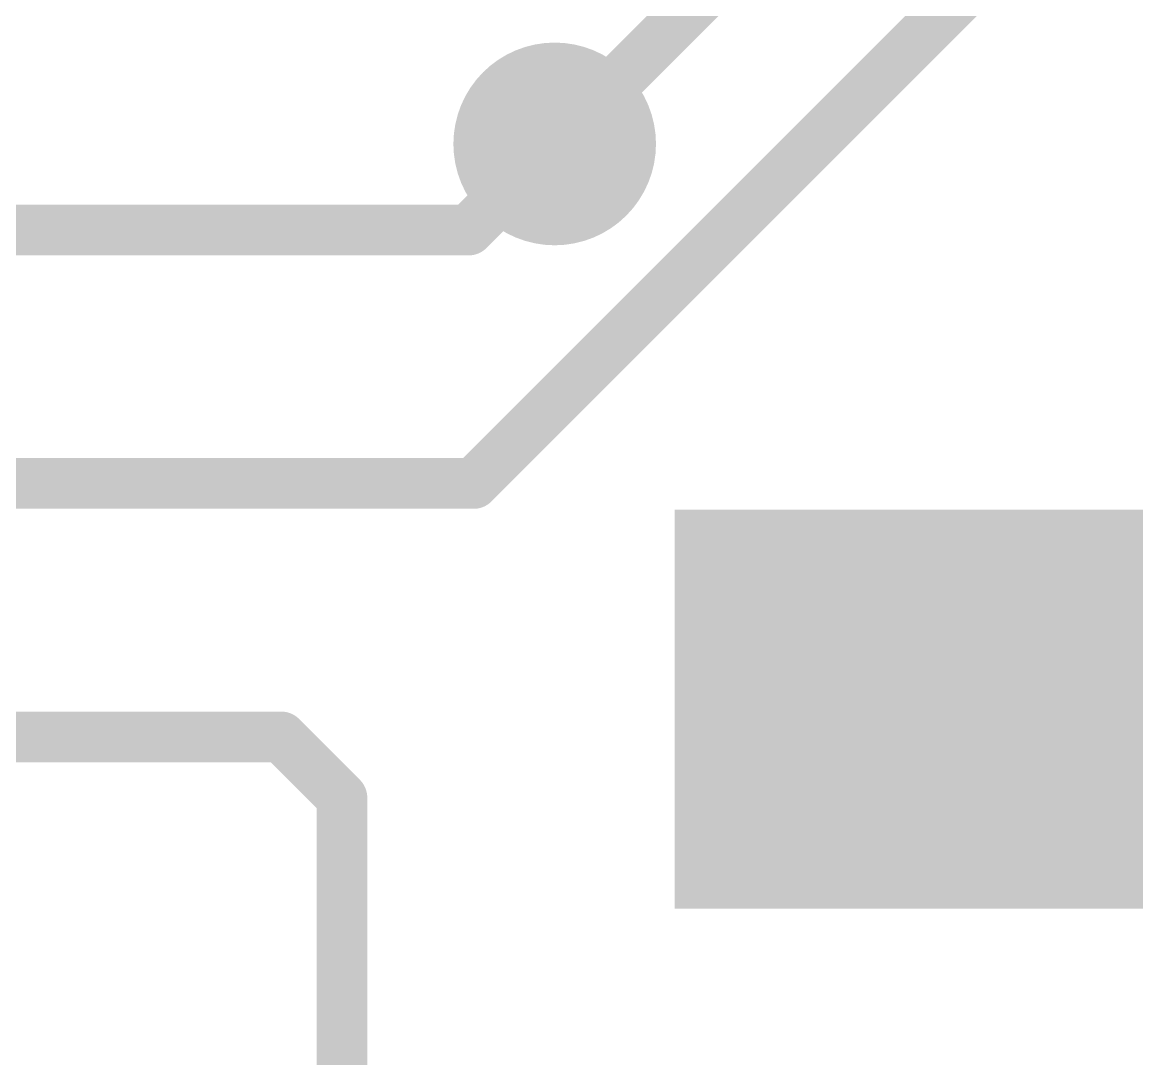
# Model space of a CAD drawing. Extents: x -16 to 96, y -18 to 53.
# Drawn here: x 39.42 to 45.01, y 14.01 to 19.2 of the extents above; entities that cross this region are included whole.
import ezdxf

# ---------------------------------------------------------------- set-up
doc = ezdxf.new("R2010")
doc.units = 0
for name, color, linetype in [('1', 12, 'CONTINUOUS'), ('16', 132, 'CONTINUOUS'), ('18', 110, 'CONTINUOUS')]:
    doc.layers.add(name, color=color, linetype=linetype)

# ---------------------------------------------------------------- blocks, each defined once
blk = doc.blocks.new('RECT')
blk.add_solid([(-0.5, -0.5), (0.5, -0.5), (-0.5, 0.5), (0.5, 0.5)])
blk = doc.blocks.new('ROUNDV')
at = {"const_width": 0.5}
blk.add_lwpolyline([(0, -0.25, 1), (0, 0.25, 1), (0, -0.25)], format="xyb", dxfattribs=at)

msp = doc.modelspace()

# ---------------------------------------------------------------- linework, layer by layer
at = {"layer": '1', "const_width": 0.254}
for points in [[(41.6814, 16.891), (44.45, 19.6596)], [(41.656, 18.161), (42.0878, 18.5928)], [(38.1762, 18.161), (41.656, 18.161)], [(38.1762, 16.891), (41.6814, 16.891)], [(38.1762, 15.621), (40.7162, 15.621)], [(40.7162, 15.621), (41.021, 15.3162)], [(41.021, 15.3162), (41.021, 13.0692)]]:
    msp.add_lwpolyline(points, dxfattribs=at)
at = {"layer": '1', "const_width": 0.127}
for points in [[(42.1327, 18.5479, 1), (42.0429, 18.6377)], [(41.656, 18.0975, 1), (41.656, 18.2245)], [(41.6111, 18.2059, 1), (41.7009, 18.1161)], [(41.6365, 16.9359, 1), (41.7263, 16.8461)], [(41.6814, 16.8275, 1), (41.6814, 16.9545)], [(40.7611, 15.6659, 1), (40.6713, 15.5761)], [(40.7162, 15.5575, 1), (40.7162, 15.6845)], [(41.0845, 15.3162, 1), (40.9575, 15.3162)], [(40.9761, 15.2713, 1), (41.0659, 15.3611)]]:
    msp.add_lwpolyline(points, format="xyb", dxfattribs=at)
at = {"layer": '16', "const_width": 0.254}
msp.add_lwpolyline([(43.815, 20.32), (42.0878, 18.5928)], dxfattribs=at)
at = {"layer": '16', "const_width": 0.127}
msp.add_lwpolyline([(42.0429, 18.6377, 1), (42.1327, 18.5479)], format="xyb", dxfattribs=at)

# ---------------------------------------------------------------- block references
at = {"layer": '1', "xscale": 2, "yscale": 2.5, "rotation": 270}
msp.add_blockref('RECT', (43.94, 15.76), dxfattribs=at)
at = {"layer": '18', "xscale": 1.016, "yscale": 1.016}
msp.add_blockref('ROUNDV', (42.0878, 18.5928), dxfattribs=at)
msp.add_blockref('ROUNDV', (42.0878, 18.5928), dxfattribs=at)

doc.saveas('drawing.dxf')
